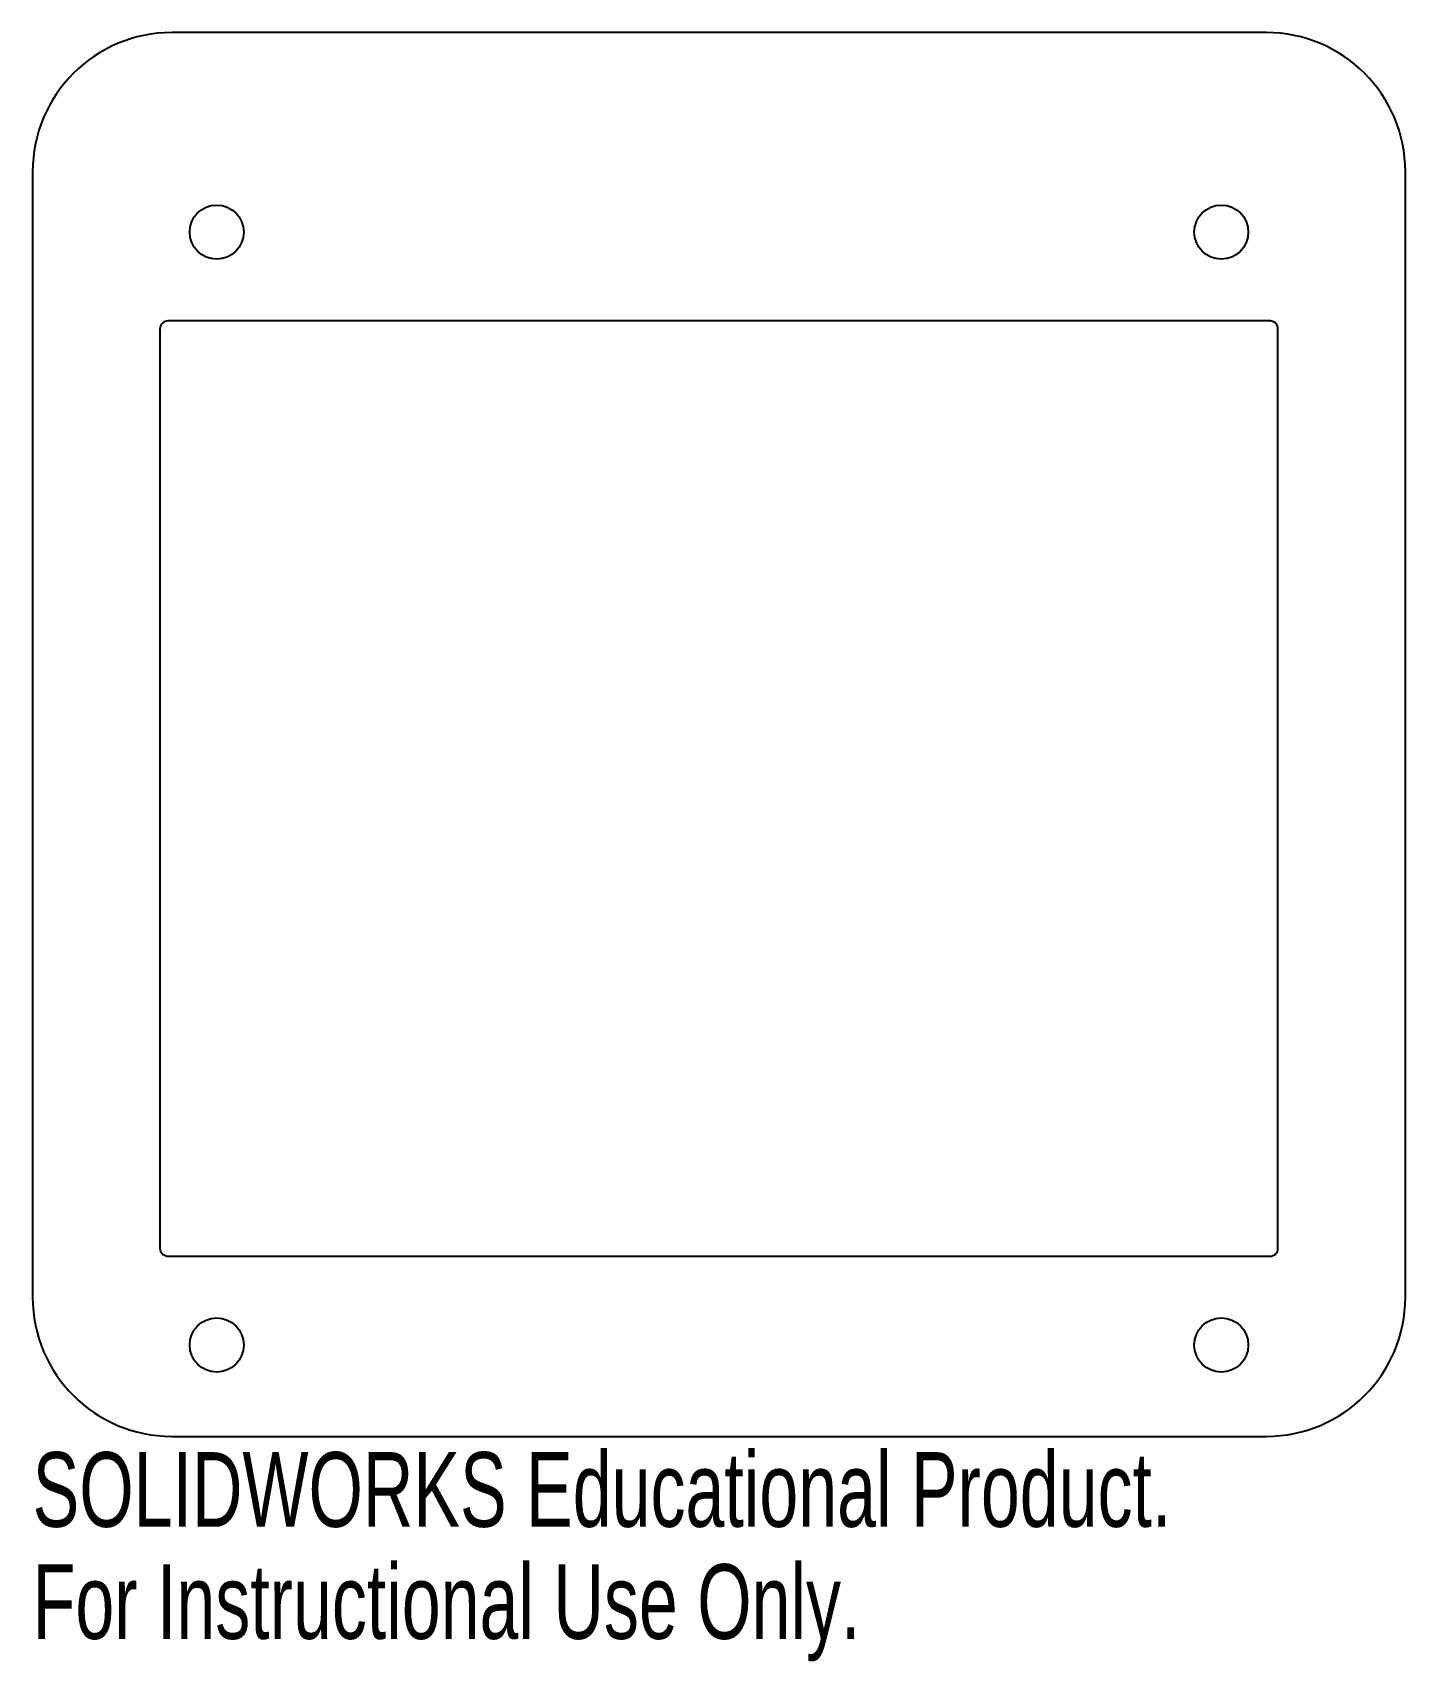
# Model space of a CAD drawing. Header units: millimetres. Extents: x -44 to 44, y -60 to 45.
import ezdxf

# ---------------------------------------------------------------- set-up
doc = ezdxf.new("R2010")
doc.units = ezdxf.units.MM
doc.styles.add('SLDTEXTSTYLE0', font='TXT', dxfattribs={"width": 0.7})

msp = doc.modelspace()

# ---------------------------------------------------------------- linework, layer by layer
at = {"color": 7, "linetype": 'Continuous', "lineweight": 25}
for p, q in [((35.41, 45.41), (-35.41, 45.41)), ((-44.41, 36.41), (-44.41, -36.41)), ((44.41, -36.41), (44.41, 36.41)), ((35.67, 26.75), (-35.67, 26.75)), ((-36.17, 26.25), (-36.17, -33.25)), ((36.16, -33.25), (36.16, 26.25)), ((-35.67, -33.75), (35.67, -33.75)), ((-35.41, -45.41), (35.41, -45.41))]:
    msp.add_line(p, q, dxfattribs=at)
for centre in [(-32.5, 32.5), (32.5, 32.5), (-32.5, -39.5), (32.5, -39.5)]:
    msp.add_circle(centre, 1.75, dxfattribs=at)
for centre, start, end in [((-35.41, 36.41), 90, 180), ((35.41, 36.41), 0, 90), ((-35.41, -36.41), 180, 270), ((35.41, -36.41), 270, 0)]:
    msp.add_arc(centre, 9, start, end, dxfattribs=at)
for points in [[(-35.67, 26.75), (-35.72, 26.75), (-35.78, 26.74), (-35.83, 26.72), (-35.88, 26.7), (-35.93, 26.68), (-35.98, 26.64), (-36.02, 26.61), (-36.06, 26.56), (-36.09, 26.52), (-36.12, 26.47), (-36.14, 26.41), (-36.15, 26.36), (-36.16, 26.32), (-36.17, 26.29), (-36.17, 26.25)], [(36.16, 26.25), (36.16, 26.31), (36.16, 26.36), (36.14, 26.42), (36.12, 26.47), (36.09, 26.52), (36.06, 26.56), (36.02, 26.61), (35.98, 26.64), (35.93, 26.67), (35.88, 26.7), (35.83, 26.73), (35.77, 26.74), (35.74, 26.75), (35.7, 26.75), (35.67, 26.75)], [(-36.17, -33.25), (-36.17, -33.31), (-36.16, -33.36), (-36.14, -33.42), (-36.12, -33.47), (-36.09, -33.52), (-36.06, -33.56), (-36.02, -33.61), (-35.98, -33.64), (-35.93, -33.67), (-35.88, -33.7), (-35.83, -33.73), (-35.77, -33.74), (-35.74, -33.75), (-35.7, -33.75), (-35.67, -33.75)], [(35.67, -33.75), (35.72, -33.75), (35.78, -33.74), (35.83, -33.72), (35.88, -33.7), (35.93, -33.68), (35.98, -33.64), (36.02, -33.61), (36.06, -33.56), (36.09, -33.52), (36.12, -33.47), (36.14, -33.41), (36.15, -33.36), (36.16, -33.32), (36.16, -33.29), (36.16, -33.25)]]:
    msp.add_open_spline(points, degree=3, knots=[0, 0, 0, 0, 0.0001678748, 0.0001678748, 0.0001678748, 0.0003357517, 0.0003357517, 0.0003357517, 0.0005035999, 0.0005035999, 0.0005035999, 0.0006714353, 0.0006714353, 0.0006714353, 0.0007809718, 0.0007809718, 0.0007809718, 0.0007809718], dxfattribs=at)

# ---------------------------------------------------------------- texts
at = {"color": 7, "linetype": 'Continuous', "char_height": 4.8336, "attachment_point": 1, "style": 'SLDTEXTSTYLE0'}
for s, insert in [('SOLIDWORKS Educational Product.', (-44.41, -46.43)), ('For Instructional Use Only.', (-44.41, -53.68))]:
    msp.add_mtext(s, dxfattribs=dict(at, insert=insert))

doc.saveas('drawing.dxf')
